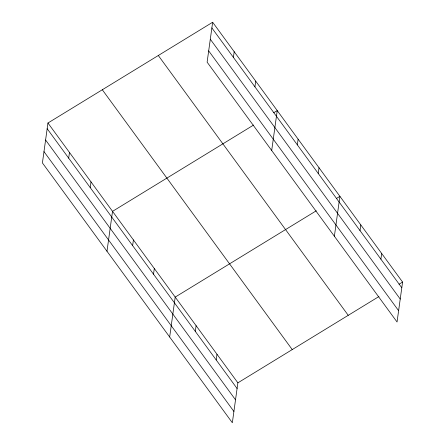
<?xml version="1.0" encoding="UTF-8"?>
<svg xmlns="http://www.w3.org/2000/svg" width="445" height="445" viewBox="0 0 445 445"><rect width="100%" height="100%" fill="white"/><g stroke="black" fill="none" stroke-linecap="round" stroke-linejoin="round"><path stroke-width="0.67" d="M47.954 123.009L42.414 162.926L232.34 422.75L237.88 382.839L47.954 123.009L212.66 22.25L402.586 282.074L397.046 321.991L207.12 62.161L212.66 22.25M68.686 158.147L69.476 152.457M90.213 187.595L91.002 181.905M106.989 251.264L112.529 211.353L253.6 125.051M132.627 245.623L133.417 239.933M153.519 274.203L154.309 268.513M169.667 337.01L175.202 297.093L316.278 210.791M195.305 331.369L196.095 325.673M233.397 57.388L234.187 51.698M216.198 359.949L216.988 354.259M254.918 86.836L255.708 81.146M271.695 150.505L277.235 110.594L273.692 112.757M297.338 144.864L298.128 139.174M318.231 173.444L319.021 167.754M334.373 236.245L339.908 196.334L336.364 198.503M360.011 230.605L360.8 224.914M380.903 259.185L381.693 253.494M237.88 382.839L378.956 296.531M399.043 284.244L402.586 282.074M211.87 27.94L401.796 287.77M210.301 39.232L400.227 299.062M208.688 50.869L398.614 310.693M158.309 55.503L348.235 315.327M102.305 89.762L292.232 349.586M47.164 128.705L237.09 388.53M45.596 139.997L235.522 399.821M43.983 151.628L233.909 411.458"/></g></svg>
